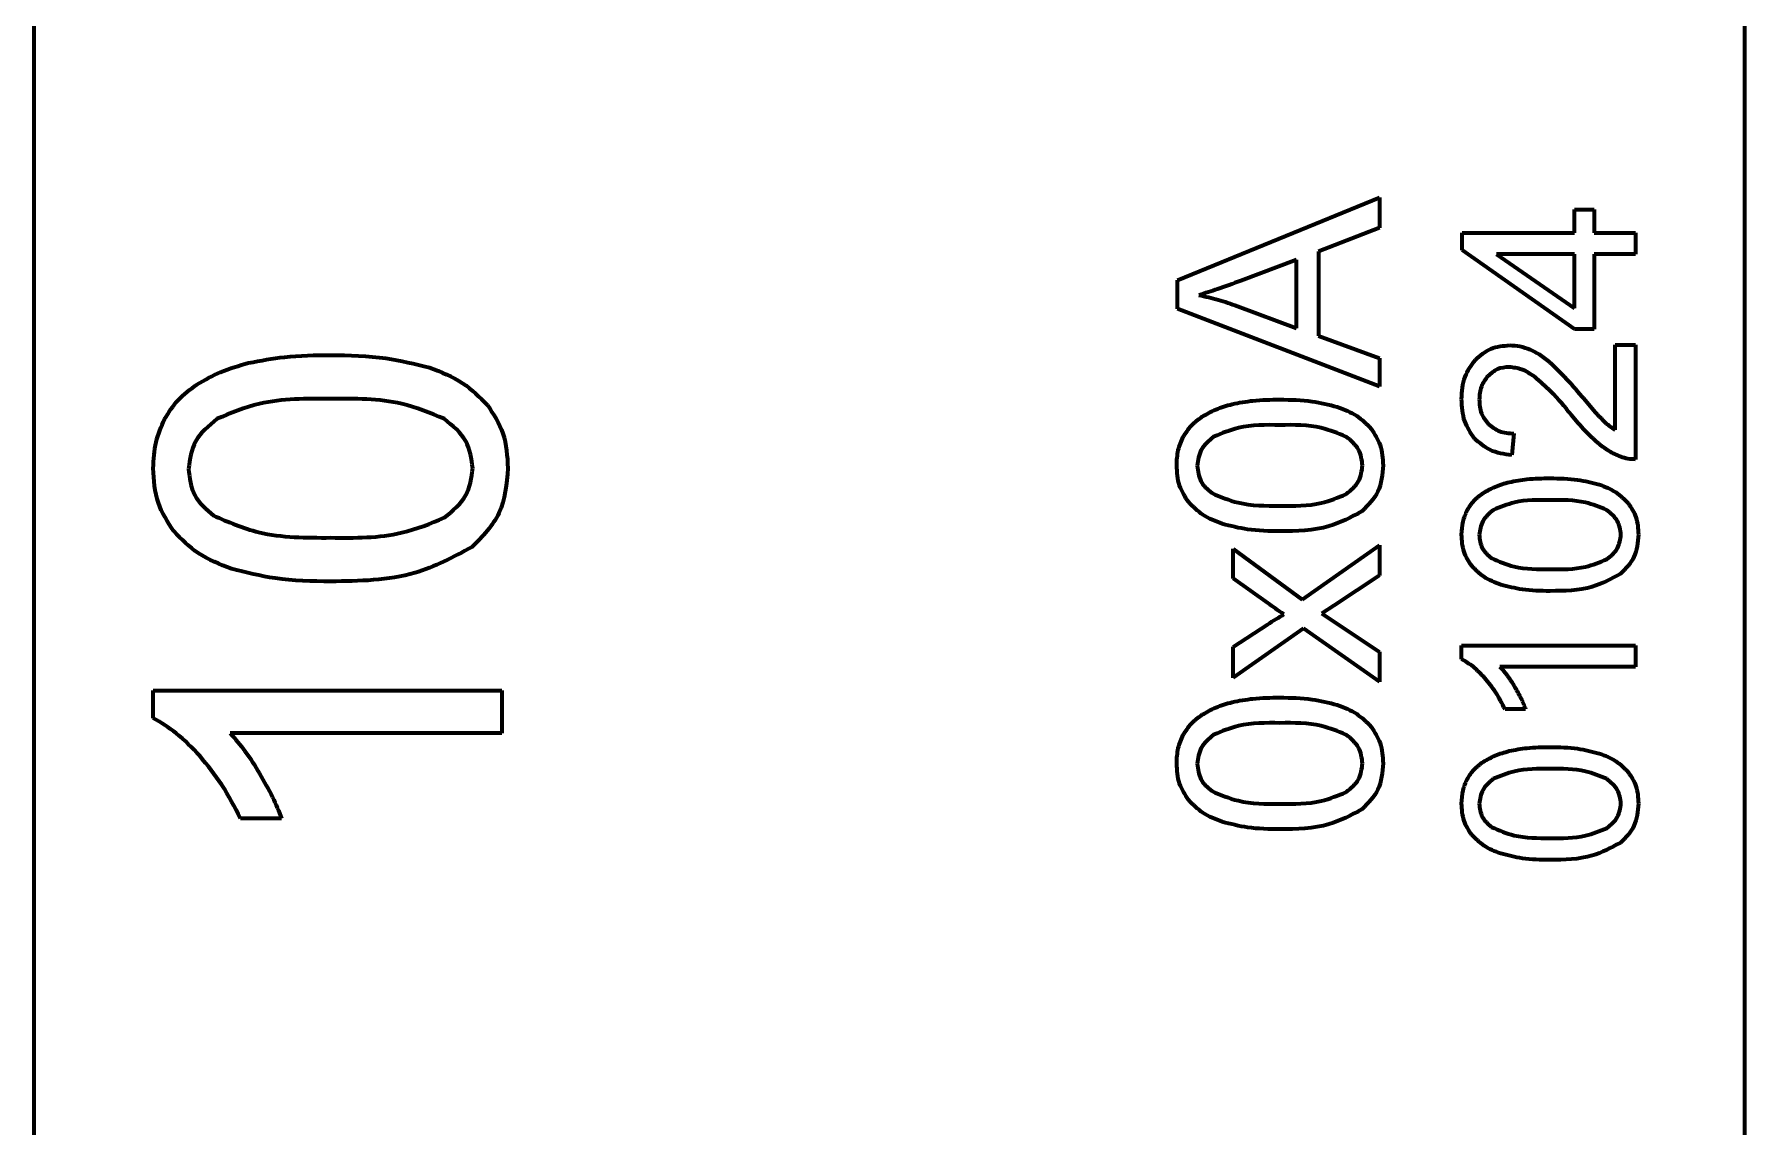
# Model space of a CAD drawing. Header units: millimetres. Extents: x 0 to 1189, y 0 to 841.
# Drawn here: x 372.85 to 402.85, y 296.45 to 315.63 of the extents above; entities that cross this region are included whole.
import ezdxf

# ---------------------------------------------------------------- set-up
doc = ezdxf.new("R2010")
doc.units = ezdxf.units.MM
doc.header["$LTSCALE"] = 0.75
doc.layers.add('Visible', color=7, linetype='Continuous', lineweight=70)

msp = doc.modelspace()

# ---------------------------------------------------------------- linework, layer by layer
at = {"layer": 'Visible', "extrusion": (-1e-16, -1, 0)}
for p, q in [((372.852, 123.899), (372.852, 673.232)), ((402.852, 123.899), (402.852, 673.232)), ((392.903, 311.31), (396.447, 312.761)), ((396.447, 312.761), (396.447, 312.227)), ((399.866, 312.14), (399.866, 312.55)), ((399.866, 312.55), (400.208, 312.55)), ((400.208, 312.55), (400.208, 312.14)), ((396.447, 312.227), (395.374, 311.813)), ((397.898, 311.835), (397.898, 312.14)), ((397.898, 312.14), (399.866, 312.14)), ((400.208, 312.14), (400.935, 312.14)), ((400.935, 312.14), (400.935, 311.767)), ((395.374, 311.813), (395.374, 310.331)), ((399.866, 310.45), (397.898, 311.835)), ((398.497, 311.767), (399.866, 310.816)), ((399.866, 311.767), (398.497, 311.767)), ((399.866, 310.816), (399.866, 311.767)), ((400.935, 311.767), (400.208, 311.767)), ((400.208, 311.767), (400.208, 310.45)), ((394.992, 311.668), (394.011, 311.298)), ((394.992, 310.467), (394.992, 311.668)), ((392.903, 310.805), (392.903, 311.31)), ((396.447, 309.444), (392.903, 310.805)), ((393.953, 310.856), (394.992, 310.467)), ((395.374, 310.331), (396.447, 309.942)), ((400.208, 310.45), (399.866, 310.45)), ((396.447, 309.942), (396.447, 309.444)), ((400.576, 308.683), (400.576, 310.172)), ((400.576, 310.172), (400.935, 310.172)), ((400.935, 310.172), (400.935, 308.165)), ((398.804, 308.619), (398.764, 308.236)), ((395.089, 305.707), (396.447, 306.662)), ((396.447, 306.662), (396.447, 306.127)), ((393.88, 306.074), (393.88, 306.594)), ((393.88, 306.594), (395.089, 305.707)), ((394.487, 305.641), (393.88, 306.074)), ((396.447, 306.127), (395.65, 305.6)), ((395.65, 305.6), (395.434, 305.46)), ((395.434, 305.46), (396.447, 304.786)), ((393.88, 304.873), (394.482, 305.267)), ((395.113, 305.197), (393.88, 304.329)), ((396.447, 304.259), (395.113, 305.197)), ((393.88, 304.329), (393.88, 304.873)), ((397.886, 304.659), (397.886, 304.899)), ((397.886, 304.899), (400.935, 304.899)), ((400.935, 304.899), (400.935, 304.527)), ((396.447, 304.786), (396.447, 304.259)), ((400.935, 304.527), (398.559, 304.527)), ((374.94, 303.625), (374.94, 304.107)), ((374.94, 304.107), (381.056, 304.107)), ((381.056, 304.107), (381.056, 303.359)), ((399.009, 303.781), (398.648, 303.781)), ((381.056, 303.359), (376.291, 303.359)), ((377.192, 301.864), (376.469, 301.864))]:
    msp.add_line(p, q, dxfattribs=at)
at = {"layer": 'Visible'}
for points, knots in [([(394.011, 311.298), (393.875, 311.248), (393.633, 311.157), (393.385, 311.081), (393.276, 311.047)], [0, 0, 0, 0, 0.04332229, 0.07768951, 0.07768951, 0.07768951, 0.07768951]), ([(393.276, 311.047), (393.389, 311.022), (393.619, 310.971), (393.841, 310.895), (393.953, 310.856)], [0, 0, 0, 0, 0.03493233, 0.07038649, 0.07038649, 0.07038649, 0.07038649]), ([(376.613, 309.858), (376.821, 309.898), (377.296, 309.989), (377.78, 309.993), (378.052, 309.995)], [0, 0, 0, 0, 0.0635261, 0.1448801, 0.1448801, 0.1448801, 0.1448801]), ([(378.052, 309.995), (378.377, 309.99), (378.963, 309.982), (379.53, 309.839), (379.783, 309.775)], [0, 0, 0, 0, 0.0970192, 0.1749807, 0.1749807, 0.1749807, 0.1749807]), ([(397.886, 309.222), (397.893, 309.357), (397.907, 309.612), (398.058, 309.817), (398.128, 309.913)], [0, 0, 0, 0, 0.0396095, 0.07471133, 0.07471133, 0.07471133, 0.07471133]), ([(398.128, 309.913), (398.214, 309.988), (398.387, 310.137), (398.615, 310.158), (398.729, 310.168)], [0, 0, 0, 0, 0.03318331, 0.06672378, 0.06672378, 0.06672378, 0.06672378]), ([(398.729, 310.168), (398.79, 310.165), (398.913, 310.158), (399.029, 310.115), (399.087, 310.094)], [0, 0, 0, 0, 0.01816613, 0.03678525, 0.03678525, 0.03678525, 0.03678525]), ([(399.087, 310.094), (399.149, 310.063), (399.283, 309.996), (399.397, 309.899), (399.458, 309.846)], [0, 0, 0, 0, 0.02061183, 0.04471862, 0.04471862, 0.04471862, 0.04471862]), ([(375.707, 309.48), (375.842, 309.557), (376.128, 309.72), (376.445, 309.81), (376.613, 309.858)], [0, 0, 0, 0, 0.04650726, 0.09847294, 0.09847294, 0.09847294, 0.09847294]), ([(379.783, 309.775), (379.986, 309.697), (380.372, 309.548), (380.663, 309.255), (380.801, 309.116)], [0, 0, 0, 0, 0.0645197, 0.1224714, 0.1224714, 0.1224714, 0.1224714]), ([(398.347, 309.627), (398.302, 309.568), (398.21, 309.446), (398.2, 309.293), (398.195, 309.213)], [0, 0, 0, 0, 0.0215281, 0.04490668, 0.04490668, 0.04490668, 0.04490668]), ([(398.721, 309.785), (398.65, 309.779), (398.508, 309.766), (398.401, 309.673), (398.347, 309.627)], [0, 0, 0, 0, 0.0208066, 0.04151275, 0.04151275, 0.04151275, 0.04151275]), ([(399.169, 309.611), (399.095, 309.662), (398.958, 309.755), (398.795, 309.776), (398.721, 309.785)], [0, 0, 0, 0, 0.02650137, 0.04870385, 0.04870385, 0.04870385, 0.04870385]), ([(399.812, 308.942), (399.695, 309.085), (399.498, 309.325), (399.264, 309.528), (399.169, 309.611)], [0, 0, 0, 0, 0.05516417, 0.09293459, 0.09293459, 0.09293459, 0.09293459]), ([(399.458, 309.846), (399.536, 309.77), (399.724, 309.588), (399.893, 309.388), (399.992, 309.271)], [0, 0, 0, 0, 0.03260303, 0.07851528, 0.07851528, 0.07851528, 0.07851528]), ([(375.138, 308.869), (375.211, 308.987), (375.362, 309.228), (375.591, 309.395), (375.707, 309.48)], [0, 0, 0, 0, 0.04147819, 0.0841837, 0.0841837, 0.0841837, 0.0841837]), ([(378.052, 309.226), (377.628, 309.231), (376.936, 309.238), (376.3, 308.976), (376.054, 308.875)], [0, 0, 0, 0, 0.1254761, 0.2046679, 0.2046679, 0.2046679, 0.2046679]), ([(380.047, 308.875), (379.8, 308.976), (379.165, 309.237), (378.475, 309.23), (378.052, 309.226)], [0, 0, 0, 0, 0.0792897, 0.2042477, 0.2042477, 0.2042477, 0.2042477]), ([(380.801, 309.116), (380.906, 308.956), (381.125, 308.62), (381.148, 308.219), (381.16, 308.009)], [0, 0, 0, 0, 0.0564514, 0.1182383, 0.1182383, 0.1182383, 0.1182383]), ([(393.335, 308.915), (393.413, 308.96), (393.58, 309.055), (393.764, 309.107), (393.862, 309.135)], [0, 0, 0, 0, 0.02705955, 0.05729505, 0.05729505, 0.05729505, 0.05729505]), ([(393.862, 309.135), (393.983, 309.158), (394.26, 309.211), (394.541, 309.213), (394.7, 309.214)], [0, 0, 0, 0, 0.03696178, 0.08429648, 0.08429648, 0.08429648, 0.08429648]), ([(394.7, 309.214), (394.888, 309.212), (395.229, 309.207), (395.559, 309.124), (395.706, 309.086)], [0, 0, 0, 0, 0.0564493, 0.10181, 0.10181, 0.10181, 0.10181]), ([(395.706, 309.086), (395.825, 309.041), (396.049, 308.955), (396.219, 308.784), (396.299, 308.703)], [0, 0, 0, 0, 0.03753988, 0.07125827, 0.07125827, 0.07125827, 0.07125827]), ([(398.111, 308.532), (398.045, 308.629), (397.905, 308.837), (397.893, 309.088), (397.886, 309.222)], [0, 0, 0, 0, 0.03448185, 0.07377027, 0.07377027, 0.07377027, 0.07377027]), ([(398.195, 309.213), (398.2, 309.13), (398.21, 308.969), (398.309, 308.843), (398.356, 308.783)], [0, 0, 0, 0, 0.02456592, 0.0469713, 0.0469713, 0.0469713, 0.0469713]), ([(399.992, 309.271), (400.07, 309.179), (400.193, 309.031), (400.325, 308.892), (400.374, 308.841)], [0, 0, 0, 0, 0.03629636, 0.05759706, 0.05759706, 0.05759706, 0.05759706]), ([(374.94, 308.009), (374.947, 308.165), (374.96, 308.464), (375.08, 308.738), (375.138, 308.869)], [0, 0, 0, 0, 0.0462801, 0.08892324, 0.08892324, 0.08892324, 0.08892324]), ([(376.054, 308.875), (375.91, 308.755), (375.633, 308.525), (375.583, 308.17), (375.559, 308.001)], [0, 0, 0, 0, 0.0541214, 0.1037281, 0.1037281, 0.1037281, 0.1037281]), ([(380.545, 308.009), (380.521, 308.176), (380.469, 308.529), (380.192, 308.756), (380.047, 308.875)], [0, 0, 0, 0, 0.0490296, 0.1032145, 0.1032145, 0.1032145, 0.1032145]), ([(393.004, 308.559), (393.047, 308.628), (393.134, 308.768), (393.267, 308.865), (393.335, 308.915)], [0, 0, 0, 0, 0.02413348, 0.04898112, 0.04898112, 0.04898112, 0.04898112]), ([(394.7, 308.767), (394.453, 308.77), (394.05, 308.774), (393.68, 308.622), (393.537, 308.563)], [0, 0, 0, 0, 0.0730065, 0.1190832, 0.1190832, 0.1190832, 0.1190832]), ([(395.86, 308.563), (395.716, 308.622), (395.347, 308.774), (394.945, 308.77), (394.7, 308.767)], [0, 0, 0, 0, 0.0461337, 0.1188387, 0.1188387, 0.1188387, 0.1188387]), ([(396.299, 308.703), (396.36, 308.61), (396.487, 308.414), (396.501, 308.181), (396.508, 308.059)], [0, 0, 0, 0, 0.03284543, 0.06879529, 0.06879529, 0.06879529, 0.06879529]), ([(398.356, 308.783), (398.418, 308.736), (398.549, 308.635), (398.715, 308.625), (398.804, 308.619)], [0, 0, 0, 0, 0.02278253, 0.04859981, 0.04859981, 0.04859981, 0.04859981]), ([(400.272, 308.454), (400.199, 308.522), (400.035, 308.674), (399.892, 308.846), (399.812, 308.942)], [0, 0, 0, 0, 0.02975268, 0.06709219, 0.06709219, 0.06709219, 0.06709219]), ([(400.374, 308.841), (400.407, 308.811), (400.471, 308.753), (400.542, 308.706), (400.576, 308.683)], [0, 0, 0, 0, 0.01330721, 0.02563806, 0.02563806, 0.02563806, 0.02563806]), ([(392.889, 308.059), (392.893, 308.149), (392.9, 308.323), (392.97, 308.483), (393.004, 308.559)], [0, 0, 0, 0, 0.02692746, 0.05173875, 0.05173875, 0.05173875, 0.05173875]), ([(393.537, 308.563), (393.453, 308.493), (393.292, 308.359), (393.263, 308.153), (393.249, 308.054)], [0, 0, 0, 0, 0.03148982, 0.06035275, 0.06035275, 0.06035275, 0.06035275]), ([(396.15, 308.059), (396.136, 308.156), (396.106, 308.362), (395.944, 308.494), (395.86, 308.563)], [0, 0, 0, 0, 0.02852723, 0.06005392, 0.06005392, 0.06005392, 0.06005392]), ([(398.764, 308.236), (398.633, 308.255), (398.385, 308.291), (398.198, 308.455), (398.111, 308.532)], [0, 0, 0, 0, 0.03891672, 0.0731225, 0.0731225, 0.0731225, 0.0731225]), ([(400.676, 308.209), (400.606, 308.24), (400.461, 308.303), (400.337, 308.403), (400.272, 308.454)], [0, 0, 0, 0, 0.02265836, 0.04743641, 0.04743641, 0.04743641, 0.04743641]), ([(400.935, 308.165), (400.89, 308.166), (400.802, 308.168), (400.718, 308.195), (400.676, 308.209)], [0, 0, 0, 0, 0.01323248, 0.02638369, 0.02638369, 0.02638369, 0.02638369]), ([(375.298, 306.906), (375.193, 307.066), (374.975, 307.401), (374.952, 307.8), (374.94, 308.009)], [0, 0, 0, 0, 0.0562858, 0.1177569, 0.1177569, 0.1177569, 0.1177569]), ([(375.559, 308.001), (375.578, 307.837), (375.616, 307.506), (375.868, 307.288), (375.996, 307.178)], [0, 0, 0, 0, 0.04759463, 0.09619863, 0.09619863, 0.09619863, 0.09619863]), ([(380.049, 307.143), (380.193, 307.262), (380.469, 307.489), (380.521, 307.841), (380.545, 308.009)], [0, 0, 0, 0, 0.0540774, 0.1030939, 0.1030939, 0.1030939, 0.1030939]), ([(381.16, 308.009), (381.137, 307.733), (381.091, 307.196), (380.713, 306.812), (380.529, 306.625)], [0, 0, 0, 0, 0.0802024, 0.1564325, 0.1564325, 0.1564325, 0.1564325]), ([(393.097, 307.417), (393.036, 307.51), (392.909, 307.705), (392.896, 307.938), (392.889, 308.059)], [0, 0, 0, 0, 0.03274909, 0.06851516, 0.06851516, 0.06851516, 0.06851516]), ([(393.249, 308.054), (393.26, 307.959), (393.282, 307.766), (393.429, 307.64), (393.503, 307.575)], [0, 0, 0, 0, 0.02769224, 0.05597181, 0.05597181, 0.05597181, 0.05597181]), ([(395.861, 307.555), (395.945, 307.624), (396.106, 307.757), (396.136, 307.961), (396.15, 308.059)], [0, 0, 0, 0, 0.03146419, 0.05998375, 0.05998375, 0.05998375, 0.05998375]), ([(396.508, 308.059), (396.494, 307.899), (396.467, 307.586), (396.248, 307.363), (396.14, 307.254)], [0, 0, 0, 0, 0.04666469, 0.09101807, 0.09101807, 0.09101807, 0.09101807]), ([(398.72, 307.766), (398.824, 307.786), (399.06, 307.831), (399.302, 307.833), (399.437, 307.834)], [0, 0, 0, 0, 0.03166517, 0.07221685, 0.07221685, 0.07221685, 0.07221685]), ([(399.437, 307.834), (399.599, 307.832), (399.891, 307.828), (400.174, 307.756), (400.3, 307.724)], [0, 0, 0, 0, 0.04836014, 0.08722077, 0.08722077, 0.08722077, 0.08722077]), ([(393.503, 307.575), (393.655, 307.51), (394.035, 307.348), (394.45, 307.35), (394.7, 307.351)], [0, 0, 0, 0, 0.0491003, 0.1228677, 0.1228677, 0.1228677, 0.1228677]), ([(394.7, 307.351), (394.946, 307.348), (395.348, 307.344), (395.718, 307.496), (395.861, 307.555)], [0, 0, 0, 0, 0.0728558, 0.1189609, 0.1189609, 0.1189609, 0.1189609]), ([(397.984, 307.273), (398.021, 307.332), (398.096, 307.452), (398.21, 307.535), (398.268, 307.577)], [0, 0, 0, 0, 0.02067523, 0.0419622, 0.0419622, 0.0419622, 0.0419622]), ([(398.268, 307.577), (398.336, 307.616), (398.478, 307.697), (398.636, 307.742), (398.72, 307.766)], [0, 0, 0, 0, 0.02318194, 0.04908474, 0.04908474, 0.04908474, 0.04908474]), ([(400.3, 307.724), (400.401, 307.685), (400.594, 307.611), (400.739, 307.465), (400.807, 307.396)], [0, 0, 0, 0, 0.03216046, 0.06104703, 0.06104703, 0.06104703, 0.06104703]), ([(393.688, 307.033), (393.57, 307.078), (393.345, 307.165), (393.176, 307.336), (393.097, 307.417)], [0, 0, 0, 0, 0.03755124, 0.07122186, 0.07122186, 0.07122186, 0.07122186]), ([(396.14, 307.254), (395.95, 307.152), (395.503, 306.913), (394.993, 306.907), (394.7, 306.903)], [0, 0, 0, 0, 0.063809, 0.1501974, 0.1501974, 0.1501974, 0.1501974]), ([(397.886, 306.844), (397.889, 306.922), (397.896, 307.071), (397.956, 307.207), (397.984, 307.273)], [0, 0, 0, 0, 0.02306877, 0.04432459, 0.04432459, 0.04432459, 0.04432459]), ([(398.441, 307.276), (398.369, 307.216), (398.232, 307.101), (398.207, 306.925), (398.195, 306.84)], [0, 0, 0, 0, 0.02697738, 0.05170428, 0.05170428, 0.05170428, 0.05170428]), ([(399.437, 307.451), (399.226, 307.453), (398.881, 307.457), (398.564, 307.326), (398.441, 307.276)], [0, 0, 0, 0, 0.0625447, 0.1020186, 0.1020186, 0.1020186, 0.1020186]), ([(400.431, 307.276), (400.309, 307.326), (399.992, 307.456), (399.648, 307.453), (399.437, 307.451)], [0, 0, 0, 0, 0.0395227, 0.1018092, 0.1018092, 0.1018092, 0.1018092]), ([(400.68, 306.844), (400.668, 306.928), (400.642, 307.103), (400.504, 307.217), (400.431, 307.276)], [0, 0, 0, 0, 0.02443928, 0.05144826, 0.05144826, 0.05144826, 0.05144826]), ([(400.807, 307.396), (400.86, 307.316), (400.969, 307.149), (400.98, 306.949), (400.986, 306.844)], [0, 0, 0, 0, 0.02813869, 0.05893693, 0.05893693, 0.05893693, 0.05893693]), ([(376.313, 306.245), (376.11, 306.324), (375.725, 306.473), (375.435, 306.767), (375.298, 306.906)], [0, 0, 0, 0, 0.0645393, 0.1224088, 0.1224088, 0.1224088, 0.1224088]), ([(375.996, 307.178), (376.256, 307.066), (376.909, 306.787), (377.624, 306.79), (378.052, 306.791)], [0, 0, 0, 0, 0.0843887, 0.2111724, 0.2111724, 0.2111724, 0.2111724]), ([(378.052, 306.791), (378.476, 306.787), (379.167, 306.78), (379.802, 307.041), (380.049, 307.143)], [0, 0, 0, 0, 0.1252171, 0.2044578, 0.2044578, 0.2044578, 0.2044578]), ([(394.7, 306.903), (394.509, 306.906), (394.167, 306.911), (393.835, 306.995), (393.688, 307.033)], [0, 0, 0, 0, 0.0568131, 0.1023112, 0.1023112, 0.1023112, 0.1023112]), ([(380.529, 306.625), (380.202, 306.451), (379.433, 306.039), (378.557, 306.029), (378.052, 306.023)], [0, 0, 0, 0, 0.1096685, 0.2581438, 0.2581438, 0.2581438, 0.2581438]), ([(398.064, 306.294), (398.012, 306.374), (397.904, 306.541), (397.892, 306.74), (397.886, 306.844)], [0, 0, 0, 0, 0.02805615, 0.058697, 0.058697, 0.058697, 0.058697]), ([(398.195, 306.84), (398.204, 306.758), (398.223, 306.594), (398.349, 306.485), (398.412, 306.43)], [0, 0, 0, 0, 0.02372396, 0.04795108, 0.04795108, 0.04795108, 0.04795108]), ([(400.432, 306.412), (400.505, 306.472), (400.642, 306.585), (400.668, 306.761), (400.68, 306.844)], [0, 0, 0, 0, 0.02695544, 0.05138815, 0.05138815, 0.05138815, 0.05138815]), ([(400.986, 306.844), (400.975, 306.707), (400.952, 306.439), (400.763, 306.248), (400.672, 306.154)], [0, 0, 0, 0, 0.03997768, 0.07797525, 0.07797525, 0.07797525, 0.07797525]), ([(398.412, 306.43), (398.542, 306.374), (398.868, 306.235), (399.224, 306.236), (399.437, 306.237)], [0, 0, 0, 0, 0.0420643, 0.1052609, 0.1052609, 0.1052609, 0.1052609]), ([(399.437, 306.237), (399.648, 306.235), (399.993, 306.232), (400.31, 306.362), (400.432, 306.412)], [0, 0, 0, 0, 0.0624156, 0.1019139, 0.1019139, 0.1019139, 0.1019139]), ([(378.052, 306.023), (377.725, 306.027), (377.137, 306.035), (376.567, 306.18), (376.313, 306.245)], [0, 0, 0, 0, 0.0976444, 0.175842, 0.175842, 0.175842, 0.175842]), ([(398.571, 305.965), (398.469, 306.004), (398.277, 306.079), (398.132, 306.225), (398.064, 306.294)], [0, 0, 0, 0, 0.0321702, 0.06101583, 0.06101583, 0.06101583, 0.06101583]), ([(400.672, 306.154), (400.509, 306.067), (400.126, 305.862), (399.689, 305.857), (399.437, 305.854)], [0, 0, 0, 0, 0.0546653, 0.1286742, 0.1286742, 0.1286742, 0.1286742]), ([(399.437, 305.854), (399.274, 305.856), (398.981, 305.86), (398.697, 305.933), (398.571, 305.965)], [0, 0, 0, 0, 0.04867179, 0.08765009, 0.08765009, 0.08765009, 0.08765009]), ([(394.482, 305.267), (394.534, 305.3), (394.629, 305.362), (394.726, 305.42), (394.77, 305.446)], [0, 0, 0, 0, 0.01869445, 0.03387931, 0.03387931, 0.03387931, 0.03387931]), ([(394.77, 305.446), (394.719, 305.479), (394.624, 305.543), (394.531, 305.61), (394.487, 305.641)], [0, 0, 0, 0, 0.01818785, 0.03440349, 0.03440349, 0.03440349, 0.03440349]), ([(398.292, 304.328), (398.226, 304.398), (398.106, 304.527), (397.955, 304.618), (397.886, 304.659)], [0, 0, 0, 0, 0.02870718, 0.05263206, 0.05263206, 0.05263206, 0.05263206]), ([(398.559, 304.527), (398.603, 304.476), (398.699, 304.366), (398.775, 304.241), (398.816, 304.173)], [0, 0, 0, 0, 0.02017347, 0.04373331, 0.04373331, 0.04373331, 0.04373331]), ([(398.648, 303.781), (398.597, 303.881), (398.498, 304.076), (398.36, 304.245), (398.292, 304.328)], [0, 0, 0, 0, 0.03351356, 0.06543015, 0.06543015, 0.06543015, 0.06543015]), ([(393.335, 303.686), (393.413, 303.73), (393.58, 303.825), (393.764, 303.878), (393.862, 303.906)], [0, 0, 0, 0, 0.02705958, 0.05729507, 0.05729507, 0.05729507, 0.05729507]), ([(393.862, 303.906), (393.983, 303.929), (394.26, 303.982), (394.541, 303.984), (394.7, 303.985)], [0, 0, 0, 0, 0.03696178, 0.08429648, 0.08429648, 0.08429648, 0.08429648]), ([(394.7, 303.985), (394.888, 303.983), (395.229, 303.978), (395.559, 303.895), (395.706, 303.857)], [0, 0, 0, 0, 0.0564493, 0.10181, 0.10181, 0.10181, 0.10181]), ([(398.816, 304.173), (398.855, 304.105), (398.928, 303.978), (398.983, 303.843), (399.009, 303.781)], [0, 0, 0, 0, 0.02358501, 0.04376026, 0.04376026, 0.04376026, 0.04376026]), ([(375.755, 302.961), (375.623, 303.102), (375.382, 303.361), (375.078, 303.543), (374.94, 303.625)], [0, 0, 0, 0, 0.0575918, 0.1055894, 0.1055894, 0.1055894, 0.1055894]), ([(393.004, 303.33), (393.047, 303.399), (393.134, 303.539), (393.267, 303.636), (393.335, 303.686)], [0, 0, 0, 0, 0.02413349, 0.04898112, 0.04898112, 0.04898112, 0.04898112]), ([(395.706, 303.857), (395.825, 303.812), (396.049, 303.725), (396.219, 303.555), (396.299, 303.474)], [0, 0, 0, 0, 0.03753988, 0.07125828, 0.07125828, 0.07125828, 0.07125828]), ([(376.291, 303.359), (376.379, 303.257), (376.572, 303.036), (376.724, 302.786), (376.806, 302.651)], [0, 0, 0, 0, 0.04047163, 0.08773694, 0.08773694, 0.08773694, 0.08773694]), ([(392.889, 302.83), (392.893, 302.92), (392.9, 303.094), (392.97, 303.254), (393.004, 303.33)], [0, 0, 0, 0, 0.02692746, 0.05173875, 0.05173875, 0.05173875, 0.05173875]), ([(393.537, 303.334), (393.453, 303.264), (393.292, 303.13), (393.263, 302.924), (393.249, 302.825)], [0, 0, 0, 0, 0.03148979, 0.06035273, 0.06035273, 0.06035273, 0.06035273]), ([(394.7, 303.538), (394.453, 303.541), (394.05, 303.545), (393.68, 303.393), (393.537, 303.334)], [0, 0, 0, 0, 0.0730065, 0.1190832, 0.1190832, 0.1190832, 0.1190832]), ([(395.86, 303.334), (395.716, 303.393), (395.347, 303.544), (394.945, 303.541), (394.7, 303.538)], [0, 0, 0, 0, 0.0461337, 0.1188387, 0.1188387, 0.1188387, 0.1188387]), ([(396.15, 302.83), (396.136, 302.927), (396.106, 303.132), (395.944, 303.265), (395.86, 303.334)], [0, 0, 0, 0, 0.0285272, 0.0600539, 0.0600539, 0.0600539, 0.0600539]), ([(396.299, 303.474), (396.36, 303.381), (396.487, 303.185), (396.501, 302.952), (396.508, 302.83)], [0, 0, 0, 0, 0.03284543, 0.06879529, 0.06879529, 0.06879529, 0.06879529]), ([(398.268, 302.859), (398.336, 302.898), (398.478, 302.979), (398.636, 303.024), (398.72, 303.048)], [0, 0, 0, 0, 0.02318197, 0.04908476, 0.04908476, 0.04908476, 0.04908476]), ([(398.72, 303.048), (398.824, 303.068), (399.06, 303.113), (399.302, 303.115), (399.437, 303.116)], [0, 0, 0, 0, 0.03166517, 0.07221684, 0.07221684, 0.07221684, 0.07221684]), ([(399.437, 303.116), (399.599, 303.114), (399.891, 303.11), (400.174, 303.038), (400.3, 303.006)], [0, 0, 0, 0, 0.04836014, 0.08722077, 0.08722077, 0.08722077, 0.08722077]), ([(400.3, 303.006), (400.401, 302.967), (400.594, 302.893), (400.739, 302.747), (400.807, 302.678)], [0, 0, 0, 0, 0.03216044, 0.06104702, 0.06104702, 0.06104702, 0.06104702]), ([(376.469, 301.864), (376.367, 302.064), (376.169, 302.456), (375.89, 302.795), (375.755, 302.961)], [0, 0, 0, 0, 0.0672343, 0.1312648, 0.1312648, 0.1312648, 0.1312648]), ([(393.097, 302.188), (393.036, 302.281), (392.909, 302.476), (392.896, 302.708), (392.889, 302.83)], [0, 0, 0, 0, 0.0327491, 0.06851517, 0.06851517, 0.06851517, 0.06851517]), ([(393.249, 302.825), (393.26, 302.73), (393.282, 302.537), (393.429, 302.41), (393.503, 302.346)], [0, 0, 0, 0, 0.02769224, 0.05597181, 0.05597181, 0.05597181, 0.05597181]), ([(395.861, 302.326), (395.945, 302.395), (396.106, 302.527), (396.136, 302.732), (396.15, 302.83)], [0, 0, 0, 0, 0.0314642, 0.05998375, 0.05998375, 0.05998375, 0.05998375]), ([(396.508, 302.83), (396.494, 302.669), (396.467, 302.357), (396.248, 302.134), (396.14, 302.025)], [0, 0, 0, 0, 0.04666467, 0.09101806, 0.09101806, 0.09101806, 0.09101806]), ([(397.984, 302.555), (398.021, 302.614), (398.096, 302.734), (398.21, 302.817), (398.268, 302.859)], [0, 0, 0, 0, 0.02067519, 0.04196216, 0.04196216, 0.04196216, 0.04196216]), ([(399.437, 302.733), (399.226, 302.735), (398.881, 302.739), (398.564, 302.608), (398.441, 302.558)], [0, 0, 0, 0, 0.0625447, 0.1020186, 0.1020186, 0.1020186, 0.1020186]), ([(400.431, 302.558), (400.309, 302.608), (399.992, 302.738), (399.648, 302.735), (399.437, 302.733)], [0, 0, 0, 0, 0.0395227, 0.1018092, 0.1018092, 0.1018092, 0.1018092]), ([(376.806, 302.651), (376.884, 302.514), (377.03, 302.26), (377.141, 301.989), (377.192, 301.864)], [0, 0, 0, 0, 0.04731583, 0.08779107, 0.08779107, 0.08779107, 0.08779107]), ([(397.886, 302.126), (397.889, 302.204), (397.896, 302.353), (397.956, 302.489), (397.984, 302.555)], [0, 0, 0, 0, 0.02306878, 0.04432463, 0.04432463, 0.04432463, 0.04432463]), ([(398.441, 302.558), (398.369, 302.498), (398.232, 302.383), (398.207, 302.207), (398.195, 302.122)], [0, 0, 0, 0, 0.02697734, 0.05170425, 0.05170425, 0.05170425, 0.05170425]), ([(400.68, 302.126), (400.668, 302.21), (400.642, 302.385), (400.504, 302.499), (400.431, 302.558)], [0, 0, 0, 0, 0.02443928, 0.05144825, 0.05144825, 0.05144825, 0.05144825]), ([(400.807, 302.678), (400.86, 302.598), (400.969, 302.431), (400.98, 302.231), (400.986, 302.126)], [0, 0, 0, 0, 0.0281387, 0.05893698, 0.05893698, 0.05893698, 0.05893698]), ([(393.688, 301.804), (393.57, 301.849), (393.345, 301.936), (393.176, 302.107), (393.097, 302.188)], [0, 0, 0, 0, 0.03755126, 0.07122185, 0.07122185, 0.07122185, 0.07122185]), ([(393.503, 302.346), (393.655, 302.281), (394.035, 302.119), (394.45, 302.12), (394.7, 302.121)], [0, 0, 0, 0, 0.0491004, 0.1228677, 0.1228677, 0.1228677, 0.1228677]), ([(394.7, 302.121), (394.946, 302.119), (395.348, 302.115), (395.718, 302.267), (395.861, 302.326)], [0, 0, 0, 0, 0.0728558, 0.1189609, 0.1189609, 0.1189609, 0.1189609]), ([(398.064, 301.576), (398.012, 301.656), (397.904, 301.823), (397.892, 302.022), (397.886, 302.126)], [0, 0, 0, 0, 0.02805618, 0.05869701, 0.05869701, 0.05869701, 0.05869701]), ([(398.195, 302.122), (398.204, 302.041), (398.223, 301.876), (398.349, 301.767), (398.412, 301.712)], [0, 0, 0, 0, 0.02372396, 0.0479511, 0.0479511, 0.0479511, 0.0479511]), ([(400.432, 301.694), (400.505, 301.754), (400.642, 301.867), (400.668, 302.043), (400.68, 302.126)], [0, 0, 0, 0, 0.02695542, 0.05138814, 0.05138814, 0.05138814, 0.05138814]), ([(400.986, 302.126), (400.975, 301.989), (400.952, 301.721), (400.763, 301.53), (400.672, 301.437)], [0, 0, 0, 0, 0.03997766, 0.07797524, 0.07797524, 0.07797524, 0.07797524]), ([(394.7, 301.674), (394.509, 301.677), (394.167, 301.681), (393.835, 301.766), (393.688, 301.804)], [0, 0, 0, 0, 0.0568131, 0.1023112, 0.1023112, 0.1023112, 0.1023112]), ([(396.14, 302.025), (395.95, 301.923), (395.503, 301.684), (394.993, 301.678), (394.7, 301.674)], [0, 0, 0, 0, 0.063809, 0.1501974, 0.1501974, 0.1501974, 0.1501974]), ([(398.571, 301.247), (398.469, 301.286), (398.277, 301.361), (398.132, 301.507), (398.064, 301.576)], [0, 0, 0, 0, 0.0321702, 0.06101582, 0.06101582, 0.06101582, 0.06101582]), ([(398.412, 301.712), (398.542, 301.656), (398.868, 301.517), (399.224, 301.519), (399.437, 301.519)], [0, 0, 0, 0, 0.0420643, 0.1052609, 0.1052609, 0.1052609, 0.1052609]), ([(399.437, 301.519), (399.648, 301.517), (399.993, 301.514), (400.31, 301.644), (400.432, 301.694)], [0, 0, 0, 0, 0.0624156, 0.1019139, 0.1019139, 0.1019139, 0.1019139]), ([(399.437, 301.136), (399.274, 301.138), (398.981, 301.142), (398.697, 301.215), (398.571, 301.247)], [0, 0, 0, 0, 0.04867179, 0.08765009, 0.08765009, 0.08765009, 0.08765009]), ([(400.672, 301.437), (400.509, 301.349), (400.126, 301.144), (399.689, 301.139), (399.437, 301.136)], [0, 0, 0, 0, 0.0546652, 0.1286742, 0.1286742, 0.1286742, 0.1286742])]:
    msp.add_open_spline(points, degree=3, knots=knots, dxfattribs=at)

doc.saveas('drawing.dxf')
